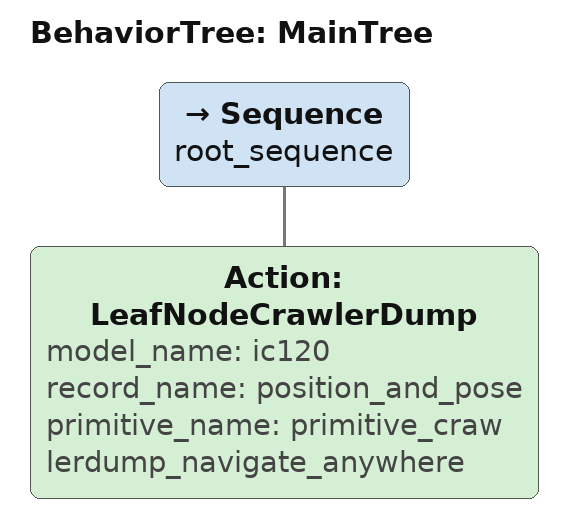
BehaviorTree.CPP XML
<?xml version="1.0"?>
<root main_tree_to_execute="MainTree">
    <BehaviorTree ID="MainTree">
        <Sequence name="root_sequence">
            <Action  model_name="ic120" ID="LeafNodeCrawlerDump" record_name="position_and_pose" primitive_name="primitive_crawlerdump_navigate_anywhere"/>
        </Sequence>
    </BehaviorTree>
</root>
